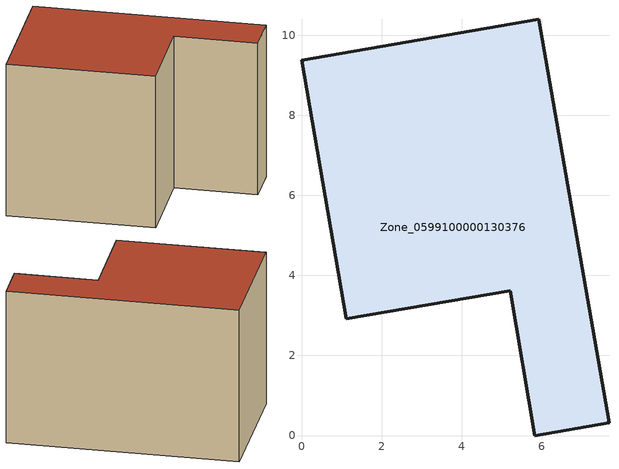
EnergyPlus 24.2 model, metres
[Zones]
Zone_0599100000130376
 floor ground (C_G): 5.21,3.62 1.12,2.91 0,9.37 5.93,10.39 7.68,0.32 5.83,0 z0
 wall outside (C_F): 5.93,10.39 0,9.37 1.12,2.91 5.21,3.62 5.83,0 7.68,0.32 5.93,10.39 z0:7.18
 roof outside (C_R): 7.68,0.32 5.93,10.39 0,9.37 1.12,2.91 5.21,3.62 5.83,0 z7.18
[BUILDING]
Pand.0599100000130376: North Axis=0; Terrain=City; Loads Convergence Tolerance Value=0.04; Temperature Convergence Tolerance Value=0.4; Solar Distribution=FullExterior; Maximum Number of Warmup Days=25; Minimum Number of Warmup Days=1
[Site:Location]
Rotterdam.The.Hague.AP_ZH_NLD Design_Conditions: Latitude=51.96; Longitude=4.45; Time Zone=1; Elevation=-4.5
[SITE:GROUNDTEMPERATURE:BUILDINGSURFACE]
18, 18, 18, 18, 18, 18, 18, 18, 18, 18, 18, 18
[MATERIAL] Thermal Absorptance=0.9; Solar Absorptance=0.7; Visible Absorptance=0.7
Name | Roughness | Thickness | Conductivity | Density | Specific Heat
G.TC.1946 | MediumSmooth | 0.15 | 1 | 540 | 1210
F.TC.1946 | Rough | 0.3 | 0.857143 | 1920 | 840
R.TC.1946 | MediumRough | 0.2 | 0.909091 | 1500 | 1000
[CONSTRUCTION]
C_G: G.TC.1946
C_F: F.TC.1946
C_R: R.TC.1946
[ZONE]
Zone_0599100000130376: Type=1; Multiplier=1; Ceiling Height=Autocalculate; Volume=Autocalculate; Floor Area=autocalculate; Part of Total Floor Area=Yes
[ZONEINFILTRATION:DESIGNFLOWRATE]
Infil_Zone_0599100000130376: Zone or ZoneList or Space or SpaceList=Zone_0599100000130376; Schedule=AlwaysOn; Design Flow Rate Calculation Method=Flow/Area; Flow Rate per Floor Area=0.003; Constant Term Coefficient=1; Temperature Term Coefficient=0; Velocity Term Coefficient=0; Velocity Squared Term Coefficient=0
[HVACTEMPLATE:ZONE:IDEALLOADSAIRSYSTEM]
Zone_0599100000130376: Maximum Heating Supply Air Temperature=50; Minimum Cooling Supply Air Temperature=13; Maximum Heating Supply Air Humidity Ratio=0.0156; Minimum Cooling Supply Air Humidity Ratio=0.0077; Heating Limit=NoLimit; Cooling Limit=NoLimit; Dehumidification Control Type=ConstantSensibleHeatRatio; Cooling Sensible Heat Ratio=0.7; Dehumidification Setpoint=60; Humidification Control Type=None; Humidification Setpoint=30; Outdoor Air Method=None; Outdoor Air Flow Rate per Person=0.00944; Outdoor Air Flow Rate per Zone Floor Area=0; Outdoor Air Flow Rate per Zone=0; Demand Controlled Ventilation Type=None; Outdoor Air Economizer Type=NoEconomizer; Heat Recovery Type=None; Sensible Heat Recovery Effectiveness=0.7; Latent Heat Recovery Effectiveness=0.65
[ZONECONTROL:THERMOSTAT]
ThermostatControl_Zone_0599100000130376: Zone or ZoneList=Zone_0599100000130376; Control Type Schedule=DualSetpointControlType; Control 1=Thermostat_Zone_0599100000130376; Temperature Difference Between Cutout And Setpoint=0
[THERMOSTATSETPOINT:DUALSETPOINT]
Thermostat_Zone_0599100000130376: Heating Setpoint Temperature Schedule=HeatingSetpoint_Zone_0599100000130376; Cooling Setpoint Temperature Schedule=CoolingSetpoint_Zone_0599100000130376
[SCHEDULE:COMPACT]
HeatingSetpoint_Zone_0599100000130376: Through: 12/31, For: AllDays, Until: 24:00, 21
CoolingSetpoint_Zone_0599100000130376: Through: 12/31, For: AllDays, Until: 24:00, 24
DualSetpointControlType: Through: 12/31, For: AllDays, Until: 24:00, 4
AlwaysOn: Through: 12/31, For: AllDays, Until: 24:00, 1
